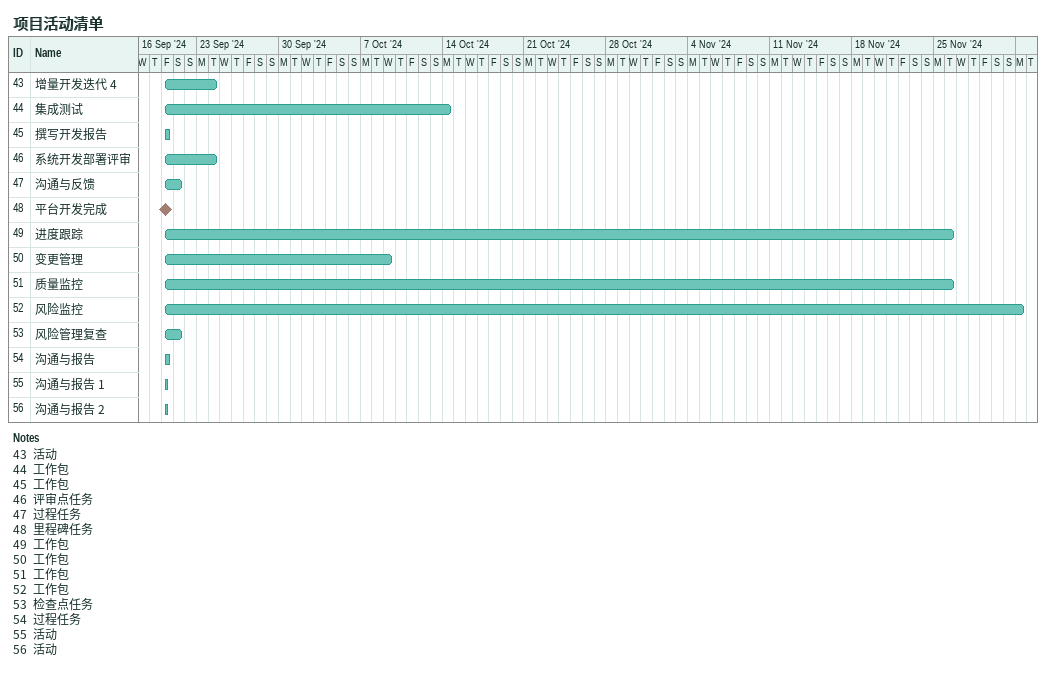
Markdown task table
项目活动清单

| ID | Task | Start | Finish |
|---|---|---|---|
| 43 | 增量开发迭代 4 | 2024-09-20 | 2024-09-24 |
| 44 | 集成测试 | 2024-09-20 | 2024-10-14 |
| 45 | 撰写开发报告 | 2024-09-20 | 2024-09-20 |
| 46 | 系统开发部署评审 | 2024-09-20 | 2024-09-24 |
| 47 | 沟通与反馈 | 2024-09-20 | 2024-09-21 |
| 48 | 平台开发完成 (milestone) | 2024-09-20 | 2024-09-20 |
| 49 | 进度跟踪 | 2024-09-20 | 2024-11-26 |
| 50 | 变更管理 | 2024-09-20 | 2024-10-09 |
| 51 | 质量监控 | 2024-09-20 | 2024-11-26 |
| 52 | 风险监控 | 2024-09-20 | 2024-12-02 |
| 53 | 风险管理复查 | 2024-09-20 | 2024-09-21 |
| 54 | 沟通与报告 | 2024-09-20 | 2024-09-20 |
| 55 | 沟通与报告 1 | 2024-09-20 | 2024-09-20 |
| 56 | 沟通与报告 2 | 2024-09-20 | 2024-09-20 |

Notes
- 43: 活动
- 44: 工作包
- 45: 工作包
- 46: 评审点任务
- 47: 过程任务
- 48: 里程碑任务
- 49: 工作包
- 50: 工作包
- 51: 工作包
- 52: 工作包
- 53: 检查点任务
- 54: 过程任务
- 55: 活动
- 56: 活动
